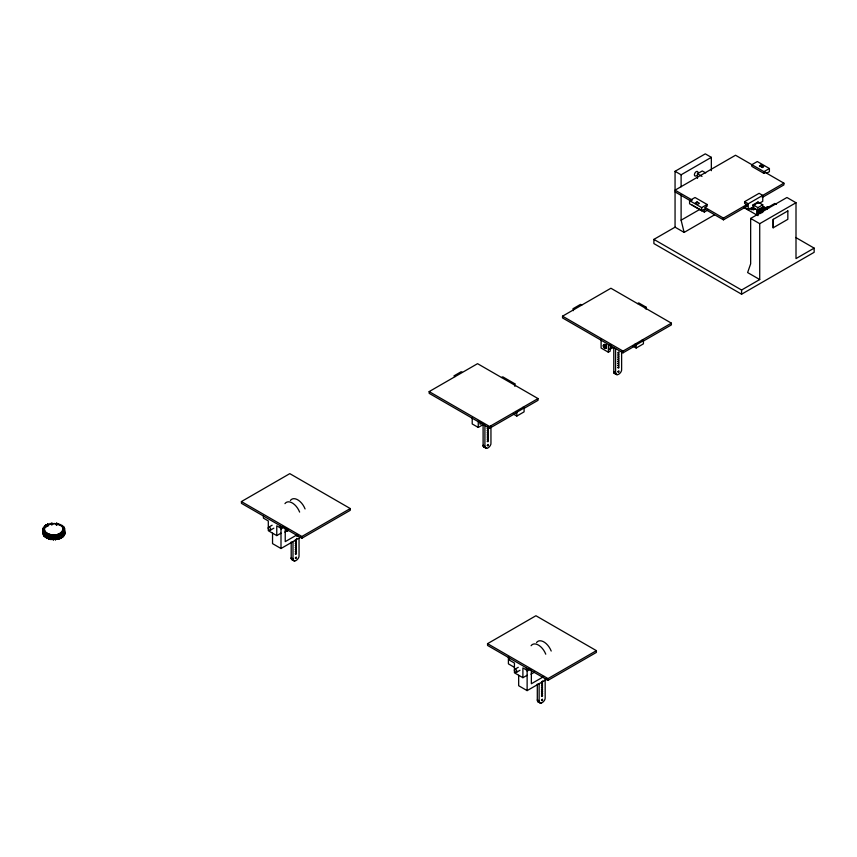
<?xml version="1.0" encoding="UTF-8"?>
<svg xmlns="http://www.w3.org/2000/svg" width="857" height="857" viewBox="0 0 857 857"><rect width="100%" height="100%" fill="white"/><g stroke="black" fill="none" stroke-linecap="round" stroke-linejoin="round"><path stroke-width="1.29" d="M606.349 346.678C604.999 343.207 606.863 346.914 605.92 346.41C606.488 347.417 605.995 342.993 605.096 346.914M605.449 347.31C603.039 344.353 607.763 347.031 605.663 346.217M606.167 346.41C605.813 346.389 605.663 345.264 606.103 345.114C605.76 345.35 605.92 346.924 606.285 346.528M53.648 523.841C57.451 522.684 48.303 524.398 46.664 525.716C42.368 527.88 44.928 533.44 48.935 534.007C59.122 539.246 71.26 525.32 54.923 523.884M606.103 346.496C606.242 345.35 605.31 345.35 606.295 345.81A2.057 1.189 60 0 0 605.685 344.889M48.603 534.875L48.935 534.007L49.053 539.192L50.07 538.528L50.07 534.34L48.603 534.875L48.603 539.064M606.274 345.532C605.835 345.071 605.61 345.092 606.145 345.896C605.717 346.881 605.942 343.925 605.588 345.66M605.556 346.035L606.21 346.239M604.539 344.953L604.506 345.725M606.113 346.142L606.038 346.474M605.588 345.553L606.285 345.05M296.683 538.614L296.008 539.76L295.376 539.556M57.955 535.154C55.437 533.172 55.437 539.706 57.955 539.353L57.773 534.275M57.955 539.353L57.88 538.614M605.835 346.121L606.263 346.11M765.43 208.122C762.098 204.962 757.877 211.325 758.574 214.646M43.171 534.05L42.946 528.469L44.553 528.094M43.021 528.18L43.204 532.765M63.664 534.747C67.242 534.522 62.947 525.984 63.225 531.897M64.564 534.629L64.704 528.833L63.193 528.662M487.365 426.325L487.354 427.097L488.094 427.043M542.792 680.929L541.57 681.808M514.093 667.153L508.415 663.864L508.394 657.233M55.619 523.948L56.873 523.241L56.851 524.141M46.707 534.125L47.349 533.322L47.103 538.507L48.335 537.971L48.335 533.782L46.707 534.125L46.707 538.325M52.941 523.863L51.827 523.091L51.688 523.981M55.759 535.529L55.898 534.639L55.941 539.203L55.255 539.76L54.644 534.757L55.759 535.529L55.759 539.717M56.583 538.732C55.212 538.807 48.249 539.117 51.741 539.214C53.841 533.397 48.26 533.408 50.713 539.567M285.799 528.394L286.752 529.187M63 535.904C64.789 536.289 65.121 530.847 62.84 530.922M63.921 535.904L64.104 531.436M57.515 524.28L58.983 523.745L58.651 524.613M50.734 538.678C47.189 538.067 42.175 536.761 46.053 532.465M45.132 537.36L45.817 536.75M53.466 539.824L53.937 534.779L53.466 539.824L52.641 539.096L52.663 534.736L52.963 539.803M766.608 208.701L763.533 210.254L760.802 208.68M46.214 526.037L44.478 525.994L45.517 526.648M63.107 532.636L63.107 536.825L61.608 536.878L61.372 532.593L63.107 532.636L62.068 531.972M287.791 530.944L286.388 527.987M59.24 524.838L60.879 524.495L60.236 525.298M43.921 532.047L45.657 532.111L45.657 536.311L43.921 536.236L43.921 532.047L45.078 531.458M61.918 526.509L63.654 526.573L62.497 527.162M287.256 529.755L286.752 530.579L287.588 531.008M45.871 527.044L45.871 524.945L47.563 525.191M795.692 237.464L814.15 248.123L814.15 252.312L741.584 294.208L653.891 243.581L653.891 239.392L675.059 227.169L675.059 171.304L705.3 153.853L711.342 157.345L711.342 170.693M675.059 171.304L681.111 174.796L711.342 157.345M59.476 533.686L59.969 534.532L58.405 534.082L58.405 538.282L59.54 538.882L60.022 533.429L61.704 533.675L60.922 532.915M57.773 538.464L61.704 537.864L61.704 533.675M697.437 178.406L697.437 173.746L702.269 170.961L705.697 172.932M707.7 210.072L704.293 212.033L704.293 209.237L701.669 210.758L689.574 203.773L689.574 200.634L695.016 197.496L707.111 204.469L707.111 206.216L705.3 207.265L705.3 209.365M760.116 166.194L759.516 166.537L759.516 165.84L761.327 164.79L763.748 166.194L761.937 167.233M762.944 166.419L760.877 165.755L763.298 167.147M689.574 200.634L701.669 207.619L707.111 204.469M692.338 200.131L675.059 190.158L735.531 155.246L763.962 171.657L769.404 168.508L769.404 171.657L766.769 173.178M714.363 214.946L684.132 232.408L681.111 220.185L700.148 209.194M769.404 168.508L757.309 161.534L751.857 164.673L751.857 166.419L763.962 173.403L765.772 172.353M746.415 206.569L746.415 204.469L744.604 203.43L744.604 201.684L759.12 193.307L762.751 195.396L762.751 201.331L759.12 203.43M705.011 207.448L723.437 218.096L747.4 204.255M744.604 201.684L748.236 203.773L783.909 183.173L783.909 184.919L762.237 197.442M705.011 209.194L723.437 219.842L747.4 206.001M516.139 412.956L489.647 428.254L429.164 393.342L429.164 391.595L477.553 363.668L538.025 398.58L538.025 400.326L524.195 408.307M573.279 310.673L573.279 308.574L580.532 304.385L581.742 305.081M749.607 208.412L751.857 209.708L753.067 209.012L753.067 204.823L757.909 202.027L762.762 204.834L762.762 207.512M758.531 202.391L753.678 205.177L753.678 209.708L755.606 208.594M753.067 205.873L755.006 204.759M241.417 501.57L289.795 473.642L350.267 508.555L350.267 510.301L301.889 538.228L241.417 503.316L241.417 501.57L301.889 536.482L350.267 508.555M635.669 345.521L623.007 352.838L562.535 317.926L562.535 316.179L610.912 288.241L671.385 323.153L671.385 324.899L643.736 340.861M743.822 207.169L748.236 209.708L751.857 207.619L751.857 209.708M753.067 204.823L757.92 207.63L762.762 204.834M765.28 207.897L767.583 206.569L769.404 207.619M796.003 202.734L759.72 223.677L759.72 279.543L747.625 272.558L750.657 263.827L750.657 218.439L786.94 197.496L796.003 202.734L796.003 258.589L814.15 248.123M501.538 377.519L502.748 376.823L514.843 383.797L514.843 386.357M637.522 303.603L638.722 302.907L645.985 307.095L645.985 309.195M644.775 307.792L645.985 307.095M513.632 384.504L514.843 383.797M268.659 527.216L272.13 525.212M270.373 530.183L273.844 528.18M281 533.15L276.768 535.604L276.768 525.823L280.207 527.805L282.51 526.477M284.181 527.13L281 528.962A5.988 3.46 60 0 0 280.86 527.612M284.856 532.09L288.316 530.097M482.287 423.015L480.07 424.29L480.07 421.687M472.207 417.573L472.207 423.947L478.26 427.439L483.734 424.269M601.1 339.168L601.1 348.028L608.352 352.216L610.163 351.166L610.163 344.846M296.779 534.982L285.231 541.645L285.231 527.783M429.164 391.595L489.647 426.507L538.025 398.58M515.625 413.256L515.625 411.51L516.825 412.206L524.088 408.018L524.088 411.863L516.825 416.052L513.418 414.081M272.537 533.204L272.537 543.627L281 548.512L301.353 536.771M562.535 316.179L623.007 351.091L671.385 323.153M634.962 345.928L634.962 344.182L636.173 344.889L643.425 340.7L643.425 343.839L636.173 348.028L632.691 346.024M653.891 239.392L741.584 290.02L759.72 279.543M487.547 643.671L535.925 615.744L596.397 650.656L596.397 652.402L548.019 680.329L487.547 645.417L487.547 643.671L548.019 678.583L596.397 650.656M514.789 669.317L518.26 667.314M516.492 672.284L519.974 670.281M527.13 675.252L522.899 677.694L522.899 667.924L526.337 669.906L528.64 668.578M530.301 669.231L527.13 671.063A5.988 3.46 60 0 0 526.991 669.713M530.976 674.191L534.447 672.188M544.066 676.419L531.361 683.747L531.361 669.885M518.667 675.305L518.667 685.729L527.13 690.613L547.473 678.873M604.421 346.806L605.792 345.8M60.74 525.598L62.454 525.448L61.533 526.166M44.2 535.336C42.314 535.646 42.057 530.097 44.5 530.365M47.617 526.187L47.617 524.088L49.181 524.538M485.555 447.258L483.916 447.161L483.123 445.672L483.091 424.215M539.128 683.79L539.128 700.994C539.899 705.997 545.877 700.63 545.17 697.502L545.17 678.98M63.9 533.536L64.704 533.022L63.836 532.861M62.754 527.548L64.425 527.816L63.086 528.255M44.832 531.083L43.161 530.804M64.564 530.44L63.022 530.526M604.603 344.653L604.464 344.675A2.057 1.189 60 0 1 604.656 344.375M45.132 533.172L46.846 533.033L46.846 537.221L46.053 536.653M615.862 373.716L614.34 373.32L613.794 372.024L613.773 347.792M484.912 425.265L484.912 446.293C485.683 451.296 491.661 445.919 490.954 442.801L490.954 425.715M292.998 541.688L292.998 558.893C293.769 563.895 299.746 558.528 299.039 555.4L299.039 538.207M44.393 529.969L42.871 529.787L44.318 529.23M63.921 531.715L62.39 531.608M63.257 529.39L64.704 528.833M615.583 348.831L615.583 372.656C616.354 377.648 622.332 372.281 621.625 369.163L621.625 350.642M44.36 528.823L42.946 528.469M44.746 527.698L43.482 527.184L45.196 527.012M292.591 559.985L291.209 558.271L291.187 541.967M63.847 534.082L64.639 534.35M63.118 535.175L64.104 535.625M46.664 525.716L45.871 524.945M759.516 165.84L762.537 167.586M764.326 171.871L783.909 183.173M776.453 204.362L774.846 203.43L761.23 211.283L762.848 212.215M764.273 207.19L767.347 208.894M763.887 207.126L767.026 208.84M763.48 207.137L766.201 208.712M763.041 207.223L765.762 208.797M762.601 207.383L765.322 208.958M762.141 207.619L764.862 209.183M761.691 207.908L764.412 209.483M761.241 208.272L763.962 209.836M760.395 209.14L763.116 210.715L762.73 211.218L760.009 209.644M697.437 173.746L702.001 176.392M759.656 210.19L761.477 211.229M759.345 210.747L761.166 211.797M753.689 207.972L756.71 209.719L756.71 214.957M759.077 211.325L761.798 212.9M758.863 211.915L760.673 212.965M751.364 208.38L753.678 209.708M758.691 212.504L760.502 213.554M743.769 207.48L757.92 215.653L757.92 207.63M750.657 218.439L759.72 223.677M675.059 191.904L691.192 201.213M692.199 205.048L704.293 212.033M675.059 227.169L684.132 232.408M642.214 339.993L643.425 340.7M573.279 308.574L574.49 309.27M613.773 371.606L615.583 372.656M613.794 372.024L615.605 373.074M613.858 372.42L615.68 373.459M613.976 372.763L615.797 373.813M614.137 373.074L615.958 374.113M614.34 373.32L616.986 374.788M462.405 372.409L461.195 371.713L453.942 375.902L455.142 376.598M522.877 407.321L524.088 408.018M483.091 445.244L484.912 446.293M483.123 445.672L484.933 446.711M483.187 446.058L485.008 447.108M483.305 446.411L486.647 448.447M483.466 446.711L486.315 448.425M276.768 535.604L268.305 530.708L268.305 520.938L263.42 518.121L263.42 516.021M522.899 677.694L514.436 672.809L514.436 663.039L509.551 660.222L509.551 658.122M291.187 557.843L292.998 558.893M537.307 684.068L537.307 699.944L539.128 700.994M291.209 558.271L293.019 559.321M537.307 699.944L539.149 701.422M291.273 558.657L293.094 559.707M537.339 700.373L539.224 701.808M541.217 703.104L538.132 701.862L537.403 700.758M291.391 559.01L293.212 560.06M537.521 701.112L539.342 702.162M291.551 559.31L294.733 561.046M537.682 701.412L540.863 703.147M291.755 559.567L294.401 561.035M537.885 701.669L540.531 703.136M48.11 524.934L47.617 524.088M59.476 537.875L59.969 538.721M296.897 536.611L297.004 535.561M604.528 345.8L605.042 346.849M297.368 535.304L298.215 536.118L298.075 535.079M49.813 524.355L50.102 523.359L51.002 524.088M773.335 219.317L773.335 227.694M763.962 171.657L763.962 173.403M761.327 164.79L761.327 165.497M757.909 202.027L757.909 203.077M748.236 203.773L748.236 209.708M741.584 290.02L741.584 294.208M723.437 218.096L723.437 219.842M701.669 207.619L701.669 210.758M681.111 174.796L681.111 186.815M681.111 194.818L681.111 220.185M636.173 344.889L636.173 348.028M623.007 351.091L623.007 352.838M608.352 344.621L608.352 352.216M548.019 678.583L548.019 680.329M527.13 669.146L527.13 690.613M526.337 667.817L526.337 669.906M516.825 412.206L516.825 416.052M489.647 426.507L489.647 428.254M478.26 421.066L478.26 427.439M301.889 536.482L301.889 538.228M281 527.044L281 548.512M280.207 525.716L280.207 527.805M64.296 527.537L64.296 529.626M63.654 526.573L63.654 528.673M63.429 526.316L63.429 528.405M62.829 532.872L62.829 537.06M61.35 533.879L61.35 538.067M59.54 534.693L59.54 538.882M57.483 535.261L57.483 539.449M56.873 523.241L56.873 525.341M56.38 523.166L56.38 525.266M55.255 535.571L55.255 539.76M51.827 523.091L51.827 525.191M51.206 535.454L51.206 539.642M49.053 535.004L49.053 539.192M48.046 523.938L48.046 526.027M47.103 534.318L47.103 538.507M46.235 524.741L46.235 526.841M45.442 533.397L45.442 537.596M44.746 525.748L44.746 527.848M44.157 532.315L44.157 536.503M531.094 645.717A11.977 6.91 60 0 1 545.759 654.191M536.536 642.579A11.977 6.91 60 0 1 551.201 651.041M284.963 503.627A11.977 6.91 60 0 1 299.629 512.09M290.405 500.477A11.977 6.91 60 0 1 305.071 508.951M758.831 211.893A2.143 1.232 -60 0 1 758.916 210.951M759.098 210.447A2.143 1.232 -60 0 1 760.716 208.851M758.874 213.275A2.903 1.682 -60 0 1 759.077 209.601A2.903 1.682 -60 0 1 762.109 208.54M696.387 175.739A2.571 1.478 -60 0 1 694.416 174.882A2.571 1.478 -60 0 1 696.248 171.636A2.571 1.478 -60 0 1 698.037 172.846M605.545 347.342A2.057 1.189 60 0 1 604.464 345.103M606.338 348.071A2.057 1.189 60 0 1 603.971 346.153A2.057 1.189 60 0 1 605.31 344.61M611.577 346.689L611.577 346.689M295.376 541.249C296.415 543.584 297.133 538.142 295.376 541.249M295.376 543.349C296.415 545.673 297.133 540.242 295.376 543.349M295.376 545.438C296.415 547.773 297.133 542.331 295.376 545.438M295.376 547.537C296.415 549.862 297.133 544.431 295.376 547.537M295.376 549.626C296.415 551.962 297.133 546.52 295.376 549.626M295.376 551.726C296.415 554.051 297.133 548.619 295.376 551.726M295.376 553.815C296.415 556.15 297.133 550.708 295.376 553.815M295.376 558.003C296.415 560.339 297.133 554.908 295.376 558.003M487.29 428.65C488.319 430.975 489.036 425.543 487.29 428.65M487.29 430.739C488.319 433.074 489.036 427.632 487.29 430.739M487.29 432.839C488.319 435.163 489.036 429.732 487.29 432.839M487.29 434.928C488.319 437.263 489.036 431.821 487.29 434.928M487.29 437.027C488.319 439.352 489.036 433.921 487.29 437.027M487.29 439.116C488.319 441.451 489.036 436.02 487.29 439.116M487.29 441.216C488.319 443.551 489.036 438.109 487.29 441.216M487.29 445.404C488.319 447.74 489.036 442.298 487.29 445.404M541.506 683.35C542.535 685.686 543.252 680.244 541.506 683.35M541.506 685.45C542.535 687.775 543.252 682.343 541.506 685.45M541.506 687.539C542.535 689.874 543.252 684.432 541.506 687.539M541.506 689.639C542.535 691.963 543.252 686.532 541.506 689.639M541.506 691.728C542.535 694.063 543.252 688.621 541.506 691.728M541.506 693.827C542.535 696.152 543.252 690.721 541.506 693.827M541.506 695.916C542.535 698.251 543.252 692.81 541.506 695.916M541.506 700.105C542.535 702.44 543.252 697.009 541.506 700.105M617.961 352.913C619 355.237 619.718 349.806 617.961 352.913M617.961 355.002C619 357.337 619.718 351.906 617.961 355.002M617.961 357.101C619 359.437 619.718 353.995 617.961 357.101M617.961 359.201C619 361.525 619.718 356.094 617.961 359.201M617.961 361.29C619 363.625 619.718 358.183 617.961 361.29M617.961 363.389C619 365.714 619.718 360.283 617.961 363.389M617.961 365.478C619 367.814 619.718 362.372 617.961 365.478M617.961 367.578C619 369.903 619.718 364.471 617.961 367.578M617.961 371.767C619 374.091 619.718 368.66 617.961 371.767M611.469 347.61L610.923 348.649L611.459 347.653M610.645 348.874L609.98 349.142L610.645 348.874M697.041 201.909L695.231 202.959L697.641 204.352L699.462 203.302L697.041 201.909M787.84 210.929L773.025 219.488L773.025 227.866L787.84 219.317L787.84 210.929M612.498 347.76L611.866 347.835L612.498 347.76M611.459 345.575L611.469 345.628M514.436 670.11A1.714 0.986 60 0 0 516.246 672.359A1.714 0.986 60 0 0 516.246 669.938A1.714 0.986 60 0 0 514.436 670.11M268.305 528.008A1.714 0.986 60 0 0 270.116 530.258A1.714 0.986 60 0 0 270.116 527.837A1.714 0.986 60 0 0 268.305 528.008M603.253 345.8A2.057 1.189 60 0 0 605.438 348.51A2.057 1.189 60 0 0 605.438 345.607A2.057 1.189 60 0 0 603.253 345.8"/></g></svg>
